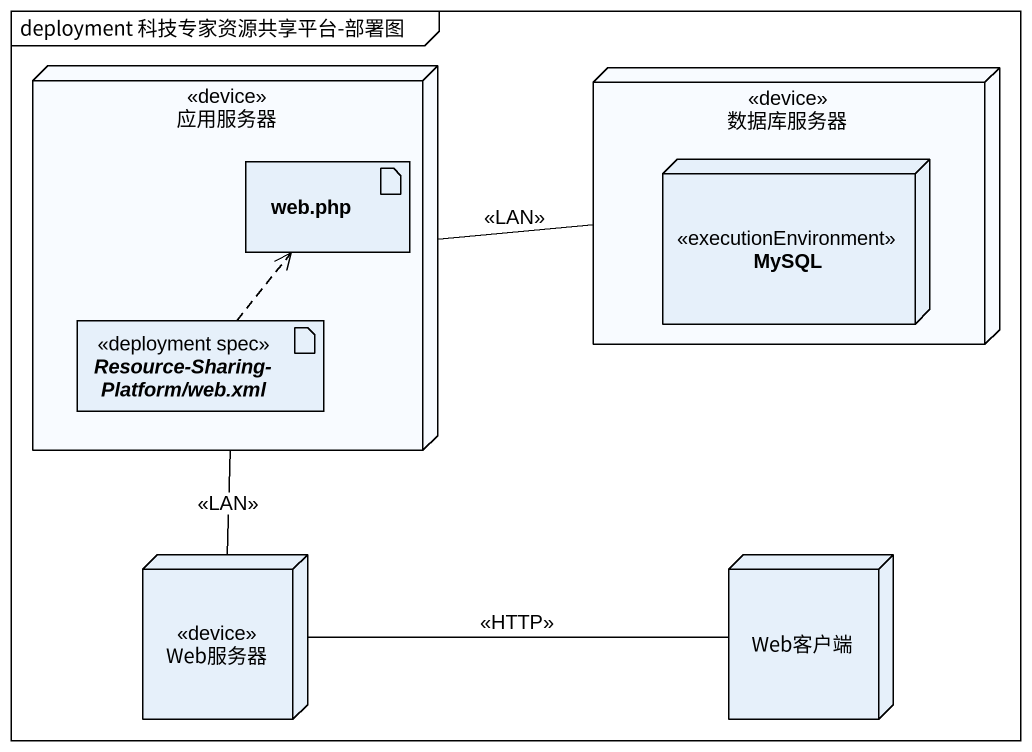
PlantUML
@startuml
mainframe deployment 科技专家资源共享平台-部署图
node 应用服务器 <<device>> {
  artifact "web.php" as web_php
  artifact "Resource-Sharing-Platform/web.xml" as Resource_Sharing_Platform <<deployment spec>>
}
node 数据库服务器 <<device>> {
  node MySQL <<executionEnvironment>>
}
node Web服务器 <<device>>
node Web客户端
数据库服务器 -left- 应用服务器 : <<LAN>>
Resource_Sharing_Platform .up.> web_php
Web服务器 -up- 应用服务器 : <<LAN>>
Web客户端 -left- Web服务器 : <<HTTP>>
@enduml
